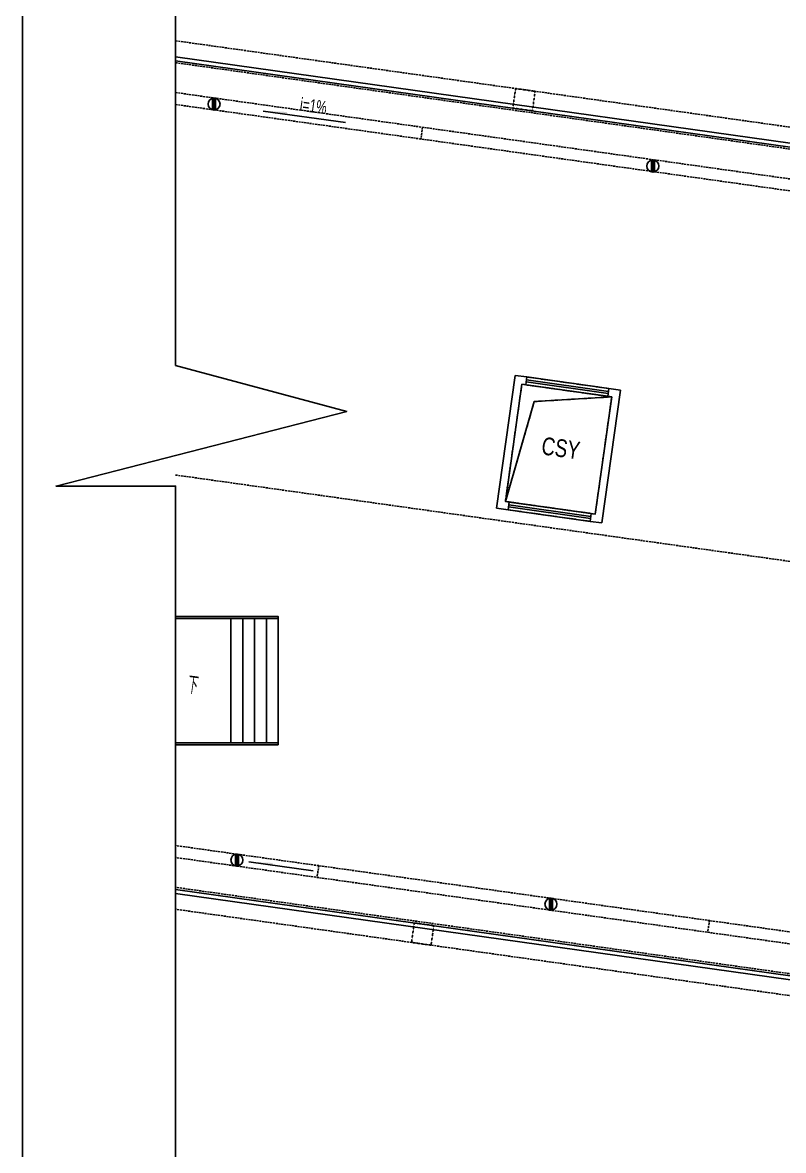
# Model space of a CAD drawing. Header units: millimetres. Extents: x 285006 to 3037698, y -2820855 to 192241.
# Drawn here: x 822925 to 842212, y -2771320 to -2742732 of the extents above; entities that cross this region are included whole.
import ezdxf
from ezdxf.xclip import XClip

# ---------------------------------------------------------------- set-up
doc = ezdxf.new("R2010")
doc.units = ezdxf.units.MM
doc.header["$XCLIPFRAME"] = 2
doc.linetypes.add('DASH', pattern=[0.35, 0.25, -0.1])
doc.linetypes.add('WALL-1C-6F-1$0$DASH', pattern=[0.35, 0.25, -0.1])
for name, color, linetype in [('1#C-6F$0$0-XREF', 7, 'Continuous'), ('1#C-6F$0$A-FLOR-STRS', 13, 'Continuous'), ('1#C-6F$0$A-IDEN', 7, 'Continuous'), ('1#C-6F$0$A-ROOM-IDEN', 7, 'Continuous'), ('1#C-6F$0$A-WALL', 2, 'Continuous'), ('1#C-6F$0$文字图层', 7, 'Continuous'), ('1#C-6F$0$汇水面积', 3, 'Continuous'), ('4玻璃幕墙', 1, 'Continuous'), ('BS-STAIR', 30, 'Continuous'), ('COLUMN', 160, 'Continuous'), ('DS-NOTES', 8, 'Continuous'), ('WALL-1C-6F-1$0$A-WALL', 2, 'Continuous'), ('WALL-地台', 8, 'Continuous')]:
    doc.layers.add(name, color=color, linetype=linetype)
for name, color, linetype, lineweight in [('1#C-6F$0$A-ANNO-TEXT', 7, 'Continuous', 25), ('1#C-6F$0$A-FLOR-BALC', 74, 'Continuous', 30), ('板边洞口-1C-6F$0$A-HOLE', 5, 'Continuous', 25)]:
    doc.layers.add(name, color=color, linetype=linetype, lineweight=lineweight)
doc.styles.add('1#C-6F$0$HYGB2014', font='hygbsz.shx', dxfattribs={"width": 0.7, "bigfont": 'hygbhz.shx'})

# ---------------------------------------------------------------- blocks, each defined once
blk = doc.blocks.new('WALL-1C-6F-1')
at = {"layer": '4玻璃幕墙'}
blk.add_line((98374885, 18791299), (98353235, 18794341), dxfattribs=at)
for points in [[(98353235, 18815548), (98374885, 18812505)], [(98353235, 18815447), (98374885, 18812404)], [(98374885, 18791400), (98353235, 18794442)]]:
    blk.add_lwpolyline(points, dxfattribs=at)
at = {"layer": 'WALL-1C-6F-1$0$A-WALL', "linetype": 'WALL-1C-6F-1$0$DASH', "ltscale": 0.5}
for points in [[(98361852, 18814741), (98362347, 18814671), (98362278, 18814176), (98361783, 18814246)], [(98359284, 18793592), (98359779, 18793523), (98359709, 18793028), (98359214, 18793097)]]:
    blk.add_lwpolyline(points, close=True, dxfattribs=at)
at = {"layer": 'WALL-地台', "linetype": 'DASH', "ltscale": 200}
blk.add_line((98353235, 18804945), (98374885, 18801902), dxfattribs=at)
for points in [[(98353235, 18815952), (98374885, 18812909)], [(98353235, 18815396), (98374885, 18812354)], [(98353235, 18814639), (98374885, 18811596)], [(98353235, 18814336), (98374885, 18811293)], [(98359493, 18813760), (98359451, 18813462)], [(98374885, 18792511), (98353235, 18795553)], [(98374885, 18792208), (98353235, 18795250)], [(98356862, 18795043), (98356821, 18794746)], [(98374885, 18791450), (98353235, 18794493)], [(98374885, 18790895), (98353235, 18793938)], [(98366765, 18793652), (98366723, 18793355)]]:
    blk.add_lwpolyline(points, dxfattribs=at)
blk = doc.blocks.new('1#C-6F$0$DSADSAD')
at = {"layer": '1#C-6F$0$文字图层', "color": 6}
for p, q in [((7943089, -1493991), (7943089, -1494579)), ((7943165, -1493981), (7943165, -1494588)), ((7943241, -1493991), (7943241, -1494579))]:
    blk.add_line(p, q, dxfattribs=at)
blk.add_circle((7943165, -1494285), 304, dxfattribs=at)
blk = doc.blocks.new('DFHRTHRTH')
at = {"layer": 'COLUMN', "linetype": 'Continuous'}
for p, q in [((3270075, 4612091, 0), (3270743, 4616844, 0)), ((3276487, 4616037, 0), (3270743, 4616844, 0)), ((3270037, 4610380, 0), (3270913, 4616618, 0)), ((3273587, 4616243, 0), (3270913, 4616618, 0)), ((3273587, 4616243, 0), (3270913, 4616618, 0)), ((3272710, 4610004, 0), (3273587, 4616243, 0)), ((3273730, 4615819, 0), (3273785, 4616215, 0)), ((3276261, 4615867, 0), (3273785, 4616215, 0)), ((3276285, 4614601, 0), (3276487, 4616037, 0)), ((3272922, 4610075, 0), (3273702, 4615621, 0)), ((3276177, 4615273, 0), (3273702, 4615621, 0)), ((3276205, 4615471, 0), (3273730, 4615819, 0)), ((3276205, 4615471, 0), (3276261, 4615867, 0)), ((3276087, 4614629, 0), (3276177, 4615273, 0)), ((3276087, 4614629, 0), (3276285, 4614601, 0)), ((3275802, 4612599, 0), (3275892, 4613243, 0)), ((3275881, 4611729, 0), (3276090, 4613215, 0)), ((3275892, 4613243, 0), (3276090, 4613215, 0)), ((3275774, 4612401, 0), (3273298, 4612749, 0)), ((3275802, 4612599, 0), (3273326, 4612947, 0)), ((3254511, 4609128, 0), (3254985, 4612495, 0)), ((3255282, 4612454, 0), (3254985, 4612495, 0)), ((3255254, 4612255, 0), (3255282, 4612454, 0)), ((3254737, 4609299, 0), (3255155, 4612269, 0)), ((3255254, 4612255, 0), (3255155, 4612269, 0)), ((3257333, 4611963, 0), (3257361, 4612161, 0)), ((3257658, 4612119, 0), (3257361, 4612161, 0)), ((3268329, 4605671, 0), (3268329, 4612336, 0)), ((3270075, 4612091, 0), (3268329, 4612336, 0)), ((3275683, 4611757, 0), (3275774, 4612401, 0)), ((3257015, 4608978, 0), (3257432, 4611949, 0)), ((3257185, 4608753, 0), (3257658, 4612119, 0)), ((3257432, 4611949, 0), (3257333, 4611963, 0)), ((3270047, 4611893, 0), (3268529, 4612106, 0)), ((3268529, 4612106, 0), (3268529, 4610693, 0)), ((3269852, 4610507, 0), (3270047, 4611893, 0)), ((3275683, 4611757, 0), (3275881, 4611729, 0)), ((3269852, 4610507, 0), (3268529, 4610693, 0)), ((3268529, 4607057, 0), (3268529, 4610491, 0)), ((3269825, 4610308, 0), (3268529, 4610491, 0)), ((3289651, 4610551, 0), (3289554, 4609858, 0)), ((3289948, 4610509, 0), (3289651, 4610551, 0)), ((3289948, 4610509, 0), (3289921, 4610311, 0)), ((3269811, 4610209, 0), (3269825, 4610308, 0)), ((3270207, 4610154, 0), (3269811, 4610209, 0)), ((3270235, 4610352, 0), (3270037, 4610380, 0)), ((3270235, 4610352, 0), (3270207, 4610154, 0)), ((3271274, 4610206, 0), (3271247, 4610008, 0)), ((3271472, 4610178, 0), (3271274, 4610206, 0)), ((3271445, 4609980, 0), (3271472, 4610178, 0)), ((3275095, 4606134, 0), (3275686, 4610343, 0)), ((3275398, 4609727, 0), (3275488, 4610371, 0)), ((3275488, 4610371, 0), (3275686, 4610343, 0)), ((3286781, 4610248, 0), (3286545, 4608564, 0)), ((3287078, 4610206, 0), (3286781, 4610248, 0)), ((3287050, 4610008, 0), (3287078, 4610206, 0)), ((3289822, 4610325, 0), (3289543, 4608345, 0)), ((3289921, 4610311, 0), (3289822, 4610325, 0)), ((3292198, 4609991, 0), (3292226, 4610189, 0)), ((3292523, 4610148, 0), (3292226, 4610189, 0)), ((3271445, 4609980, 0), (3271247, 4610008, 0)), ((3272484, 4609834, 0), (3272512, 4610032, 0)), ((3272710, 4610004, 0), (3272512, 4610032, 0)), ((3272807, 4609258, 0), (3272894, 4609877, 0)), ((3275370, 4609529, 0), (3272894, 4609877, 0)), ((3275398, 4609727, 0), (3272922, 4610075, 0)), ((3286951, 4610022, 0), (3286771, 4608735, 0)), ((3287050, 4610008, 0), (3286951, 4610022, 0)), ((3288437, 4609813, 0), (3288465, 4610011, 0)), ((3288861, 4609955, 0), (3288465, 4610011, 0)), ((3288833, 4609757, 0), (3288861, 4609955, 0)), ((3292297, 4609977, 0), (3292019, 4607997, 0)), ((3292523, 4610148, 0), (3292189, 4607771, 0)), ((3292297, 4609977, 0), (3292198, 4609991, 0)), ((3272682, 4609806, 0), (3272484, 4609834, 0)), ((3272609, 4609286, 0), (3272682, 4609806, 0)), ((3288536, 4609799, 0), (3288355, 4608512, 0)), ((3288536, 4609799, 0), (3288437, 4609813, 0)), ((3288734, 4609771, 0), (3288553, 4608484, 0)), ((3288833, 4609757, 0), (3288734, 4609771, 0)), ((3289345, 4608373, 0), (3289526, 4609660, 0)), ((3289427, 4609674, 0), (3289455, 4609872, 0)), ((3289526, 4609660, 0), (3289427, 4609674, 0)), ((3289554, 4609858, 0), (3289455, 4609872, 0)), ((3275001, 4606905, 0), (3275370, 4609529, 0)), ((3254511, 4609128, 0), (3254808, 4609087, 0)), ((3254737, 4609299, 0), (3254836, 4609285, 0)), ((3254808, 4609087, 0), (3254836, 4609285, 0)), ((3272807, 4609258, 0), (3272609, 4609286, 0)), ((3256888, 4608794, 0), (3256916, 4608992, 0)), ((3256888, 4608794, 0), (3257185, 4608753, 0)), ((3256916, 4608992, 0), (3257015, 4608978, 0)), ((3286771, 4608735, 0), (3288355, 4608512, 0)), ((3286545, 4608564, 0), (3289614, 4608133, 0)), ((3288553, 4608484, 0), (3289345, 4608373, 0)), ((3289543, 4608345, 0), (3289642, 4608331, 0)), ((3289642, 4608331, 0), (3289614, 4608133, 0)), ((3272223, 4606538, 0), (3272415, 4607900, 0)), ((3272613, 4607872, 0), (3272415, 4607900, 0)), ((3272526, 4607253, 0), (3272613, 4607872, 0)), ((3291892, 4607813, 0), (3291920, 4608011, 0)), ((3291920, 4608011, 0), (3292019, 4607997, 0)), ((3291892, 4607813, 0), (3292189, 4607771, 0)), ((3269698, 4606893, 0), (3268529, 4607057, 0)), ((3272421, 4606510, 0), (3272498, 4607055, 0)), ((3274973, 4606707, 0), (3272498, 4607055, 0)), ((3275001, 4606905, 0), (3272526, 4607253, 0)), ((3268529, 4605643, 0), (3268529, 4606855, 0)), ((3269472, 4606723, 0), (3268529, 4606855, 0)), ((3269698, 4606893, 0), (3269503, 4605506, 0)), ((3269472, 4606723, 0), (3269305, 4605534, 0)), ((3271187, 4605270, 0), (3271381, 4606656, 0)), ((3272223, 4606538, 0), (3271381, 4606656, 0)), ((3274897, 4606162, 0), (3272421, 4606510, 0)), ((3274897, 4606162, 0), (3274973, 4606707, 0)), ((3271385, 4605242, 0), (3271552, 4606430, 0)), ((3272790, 4606256, 0), (3271552, 4606430, 0)), ((3272790, 4606256, 0), (3272622, 4605068, 0)), ((3272988, 4606229, 0), (3272821, 4605040, 0)), ((3274176, 4606061, 0), (3272988, 4606229, 0)), ((3274176, 4606061, 0), (3274009, 4604873, 0)), ((3274374, 4606034, 0), (3274207, 4604845, 0)), ((3275067, 4605936, 0), (3274374, 4606034, 0)), ((3275067, 4605936, 0), (3274900, 4604748, 0)), ((3275070, 4604522, 0), (3275293, 4606106, 0)), ((3275293, 4606106, 0), (3275095, 4606134, 0)), ((3269305, 4605534, 0), (3268529, 4605643, 0)), ((3269574, 4605294, 0), (3268329, 4605470, 0)), ((3269602, 4605493, 0), (3269503, 4605506, 0)), ((3269602, 4605493, 0), (3269574, 4605294, 0)), ((3271088, 4605284, 0), (3271060, 4605086, 0)), ((3271703, 4604995, 0), (3271060, 4605086, 0)), ((3271187, 4605270, 0), (3271088, 4605284, 0)), ((3271731, 4605193, 0), (3271385, 4605242, 0)), ((3271731, 4605193, 0), (3271703, 4604995, 0)), ((3271731, 4605193, 0), (3271703, 4604995, 0)), ((3272424, 4605096, 0), (3272397, 4604898, 0)), ((3272424, 4605096, 0), (3272397, 4604898, 0)), ((3272622, 4605068, 0), (3272424, 4605096, 0)), ((3273019, 4605012, 0), (3272821, 4605040, 0)), ((3272991, 4604814, 0), (3272397, 4604898, 0)), ((3273019, 4605012, 0), (3272991, 4604814, 0)), ((3273019, 4605012, 0), (3272991, 4604814, 0)), ((3273712, 4604915, 0), (3273684, 4604717, 0)), ((3273712, 4604915, 0), (3273684, 4604717, 0)), ((3274009, 4604873, 0), (3273712, 4604915, 0)), ((3274900, 4604748, 0), (3274207, 4604845, 0)), ((3275070, 4604522, 0), (3273684, 4604717, 0))]:
    blk.add_line(p, q, dxfattribs=at)
blk = doc.blocks.new('1#C-6F$0$_arrow2')
blk.add_solid([(0, 0), (-1, 0), (-1, -0.1)])

msp = doc.modelspace()

# ---------------------------------------------------------------- linework, layer by layer
at = {"elevation": 0}
msp.add_lwpolyline([(826805.9, -2737598.3), (826805.9, -2751422.9), (831141.9, -2752590.5), (823775.2, -2754481.9), (826805.9, -2754481.9), (826805.9, -2775397.4)], dxfattribs=at)
at = {"layer": '1#C-6F$0$A-FLOR-BALC', "color": 74, "lineweight": -3}
for p, q in [((837760, -2752205.7, 0), (835680.4, -2751913.4, 0)), ((837770.4, -2752131.4, 0), (835690.8, -2751839.2, 0)), ((837777.4, -2752081.9, 0), (835697.8, -2751789.6, 0)), ((837787.8, -2752007.7, 0), (835708.2, -2751715.4, 0)), ((835245.5, -2755008, 0), (837325, -2755300.3, 0)), ((835252.4, -2754958.5, 0), (837332, -2755250.8, 0)), ((835262.9, -2754884.2, 0), (837342.4, -2755176.5, 0)), ((835235, -2755082.3, 0), (837314.6, -2755374.6, 0))]:
    msp.add_line(p, q, dxfattribs=at)
at = {"layer": '1#C-6F$0$A-FLOR-STRS'}
for p, q in [((828205.6, -2760990.2, 0), (828205.5, -2757839.3, 0)), ((828505.6, -2760990.2, 0), (828505.5, -2757839.3, 0)), ((828805.6, -2760990.2, 0), (828805.5, -2757839.3, 0)), ((829105.6, -2760990.2, 0), (829105.5, -2757839.3, 0)), ((826805.6, -2760990.2, 0), (829405.6, -2760990.2, 0)), ((826805.6, -2761040.2, 0), (829405.6, -2761040.2, 0))]:
    msp.add_line(p, q, dxfattribs=at)
at = {"layer": '1#C-6F$0$A-FLOR-STRS', "elevation": 0}
for points in [[(826805.7, -2757789.3), (829405.5, -2757789.3), (829405.6, -2761040.2)], [(826805.7, -2757839.3), (829405.5, -2757839.3)]]:
    msp.add_lwpolyline(points, dxfattribs=at)
at = {"layer": '1#C-6F$0$A-IDEN', "color": 13, "lineweight": -3}
for p, q in [((829024.6, -2744973.5, 0), (831107.5, -2745266.2, 0)), ((828663.1, -2764008.5, 0), (830288, -2764236.8, 0))]:
    msp.add_line(p, q, dxfattribs=at)
at = {"layer": '1#C-6F$0$A-IDEN', "elevation": 0}
msp.add_lwpolyline([(827624.7, -2759414.8, 0, 0, 0), (828955.6, -2759414.8, 120, 0, 0), (829405.6, -2759414.8, 0, 0, 0)], format="xyseb", dxfattribs=at)
at = {"layer": '1#C-6F$0$A-WALL'}
for p, q in [((834937.9, -2755040.5, 0), (835411.2, -2751673.6, 0)), ((835163.8, -2754870.3, 0), (835581.4, -2751899.5, 0)), ((835708.2, -2751715.4, 0), (835411.2, -2751673.6, 0)), ((835680.4, -2751913.4, 0), (835581.4, -2751899.5, 0)), ((835680.4, -2751913.4, 0), (835708.2, -2751715.4, 0)), ((837611.7, -2755416.3, 0), (838084.9, -2752049.4, 0)), ((837760, -2752205.7, 0), (837787.8, -2752007.7, 0)), ((838084.9, -2752049.4, 0), (837787.8, -2752007.7, 0)), ((837441.4, -2755190.4, 0), (837859, -2752219.6, 0)), ((837859, -2752219.6, 0), (837760, -2752205.7, 0)), ((834937.9, -2755040.5, 0), (835235, -2755082.3, 0)), ((835163.8, -2754870.3, 0), (835262.9, -2754884.2, 0)), ((835235, -2755082.3, 0), (835262.9, -2754884.2, 0)), ((837314.6, -2755374.6, 0), (837342.4, -2755176.5, 0)), ((837342.4, -2755176.5, 0), (837441.4, -2755190.4, 0)), ((837314.6, -2755374.6, 0), (837611.7, -2755416.3, 0))]:
    msp.add_line(p, q, dxfattribs=at)
at = {"layer": '4玻璃幕墙'}
for p, q in [((837770.4, -2752131.4, 0), (835690.8, -2751839.2, 0)), ((837777.4, -2752081.9, 0), (835697.8, -2751789.6, 0)), ((835245.5, -2755008, 0), (837325, -2755300.3, 0)), ((835252.4, -2754958.5, 0), (837332, -2755250.8, 0))]:
    msp.add_line(p, q, dxfattribs=at)
at = {"layer": 'BS-STAIR'}
for p, q in [((828205.6, -2760990.2, 0), (828205.5, -2757839.3, 0)), ((828505.6, -2760990.2, 0), (828505.5, -2757839.3, 0)), ((828805.6, -2760990.2, 0), (828805.5, -2757839.3, 0)), ((829105.6, -2760990.2, 0), (829105.5, -2757839.3, 0)), ((826805.6, -2760990.2, 0), (829405.6, -2760990.2, 0)), ((826805.6, -2761040.2, 0), (829405.6, -2761040.2, 0))]:
    msp.add_line(p, q, dxfattribs=at)
at = {"layer": 'BS-STAIR', "elevation": 0}
for points in [[(826805.7, -2757789.3), (829405.5, -2757789.3), (829405.6, -2761040.2)], [(826805.7, -2757839.3), (829405.5, -2757839.3)]]:
    msp.add_lwpolyline(points, dxfattribs=at)
msp.add_lwpolyline([(827624.7, -2759414.8, 0, 0, 0), (828955.6, -2759414.8, 120, 0, 0), (829405.6, -2759414.8, 0, 0, 0)], format="xyseb", dxfattribs=at)
at = {"layer": 'Defpoints', "elevation": 0}
msp.add_lwpolyline([(822925.4, -2734799.3), (883628.3, -2734799.3), (883628.3, -2792478.4), (822925.4, -2792478.4)], close=True, dxfattribs=at)
at = {"layer": 'DS-NOTES', "linetype": 'DASH', "ltscale": 300, "elevation": 0}
msp.add_lwpolyline([(837859, -2752219.6), (835896.4, -2752338.1), (835163.8, -2754870.3)], dxfattribs=at)
msp.add_lwpolyline([(837859, -2752219.6), (835896.4, -2752338.1), (835163.8, -2754870.3)], dxfattribs=at)
at = {"layer": 'WALL-地台', "linetype": 'DASH', "ltscale": 200}
for p, q in [((837760, -2752205.7, 0), (835680.4, -2751913.4, 0)), ((837787.8, -2752007.7, 0), (835708.2, -2751715.4, 0)), ((835262.9, -2754884.2, 0), (837342.4, -2755176.5, 0)), ((835235, -2755082.3, 0), (837314.6, -2755374.6, 0))]:
    msp.add_line(p, q, dxfattribs=at)
at = {"layer": 'WALL-地台', "linetype": 'DASH', "ltscale": 200, "elevation": 0}
msp.add_lwpolyline([(835581.4, -2751899.5), (837859, -2752219.6), (837441.4, -2755190.4), (835163.8, -2754870.3)], close=True, dxfattribs=at)
at = {"layer": '板边洞口-1C-6F$0$A-HOLE', "linetype": 'Continuous', "ltscale": 1.5, "elevation": 0}
msp.add_lwpolyline([(835581.4, -2751899.5), (837859, -2752219.6), (837441.4, -2755190.4), (835163.8, -2754870.3)], close=True, dxfattribs=at)
at = {"layer": '板边洞口-1C-6F$0$A-HOLE', "elevation": 0}
msp.add_lwpolyline([(837859, -2752219.6), (835896.4, -2752338.1), (835163.8, -2754870.3)], dxfattribs=at)
msp.add_lwpolyline([(837859, -2752219.6), (835896.4, -2752338.1), (835163.8, -2754870.3)], dxfattribs=at)

# ---------------------------------------------------------------- block references
at = {"layer": '1#C-6F$0$0-XREF', "ltscale": 1.5}
ref = msp.add_blockref('WALL-1C-6F-1', (-97526656.2, -21557958.5, 0), dxfattribs=dict(at, rotation=359.999308722076))
XClip(ref).set_block_clipping_path([(98372385.8231538981, 18767467.007476639), (98391135.4026873261, 18767467.2336917371), (98391134.7242774069, 18823696.4636914618), (98372385.144743979, 18823696.2374763638)])
at = {"layer": '1#C-6F$0$0-XREF', "ltscale": 1.5, "rotation": 359.999308722076}
msp.add_blockref('WALL-1C-6F-1', (-97526656.2, -21557958.5, 0), dxfattribs=at)
at = {"layer": '1#C-6F$0$A-IDEN', "color": 13, "lineweight": -3, "xscale": 600.0000000000016, "yscale": 600.0000000000016, "zscale": 600.0000000000016, "rotation": 171.9993082672776}
for p in [(829024.6, -2744973.5, 0), (828663.1, -2764008.5, 0)]:
    msp.add_blockref('1#C-6F$0$_arrow2', p, dxfattribs=at)
at = {"layer": '1#C-6F$0$A-WALL'}
msp.add_blockref('DFHRTHRTH', (-2419573.4, -7364168.9), dxfattribs=at)
at = {"layer": '1#C-6F$0$汇水面积', "xscale": 0.4999999999999999, "yscale": 0.4999999999999999, "zscale": 0.4999999999999999, "rotation": 359.999308721688}
for p in [(-3143793.5, -1997607.4, 0), (-3143793.5, -1997607.4, 0), (-3132671.7, -1999178.4, 0), (-3132671.7, -1999178.4, 0), (-3143215.9, -2016768.8, 0), (-3143215.9, -2016768.8, 0), (-3135255.3, -2017887.7, 0), (-3135255.3, -2017887.7, 0)]:
    msp.add_blockref('1#C-6F$0$DSADSAD', p, dxfattribs=at)

# ---------------------------------------------------------------- texts
at = {"layer": '1#C-6F$0$A-ANNO-TEXT', "style": '1#C-6F$0$HYGB2014', "width": 0.7}
msp.add_text('i=1%%%', height=330, rotation=351.99931, dxfattribs=at).set_placement((829940.4, -2744961.2, 0))
at = {"layer": '1#C-6F$0$A-ROOM-IDEN', "lineweight": -3, "style": '1#C-6F$0$HYGB2014', "width": 0.8}
for s, p in [('CSY', (836057.9, -2753673.8, 0)), ('下', (827084.5, -2759730.8, 0))]:
    msp.add_text(s, height=450, rotation=351.99931, dxfattribs=at).set_placement(p)

doc.saveas('drawing.dxf')
